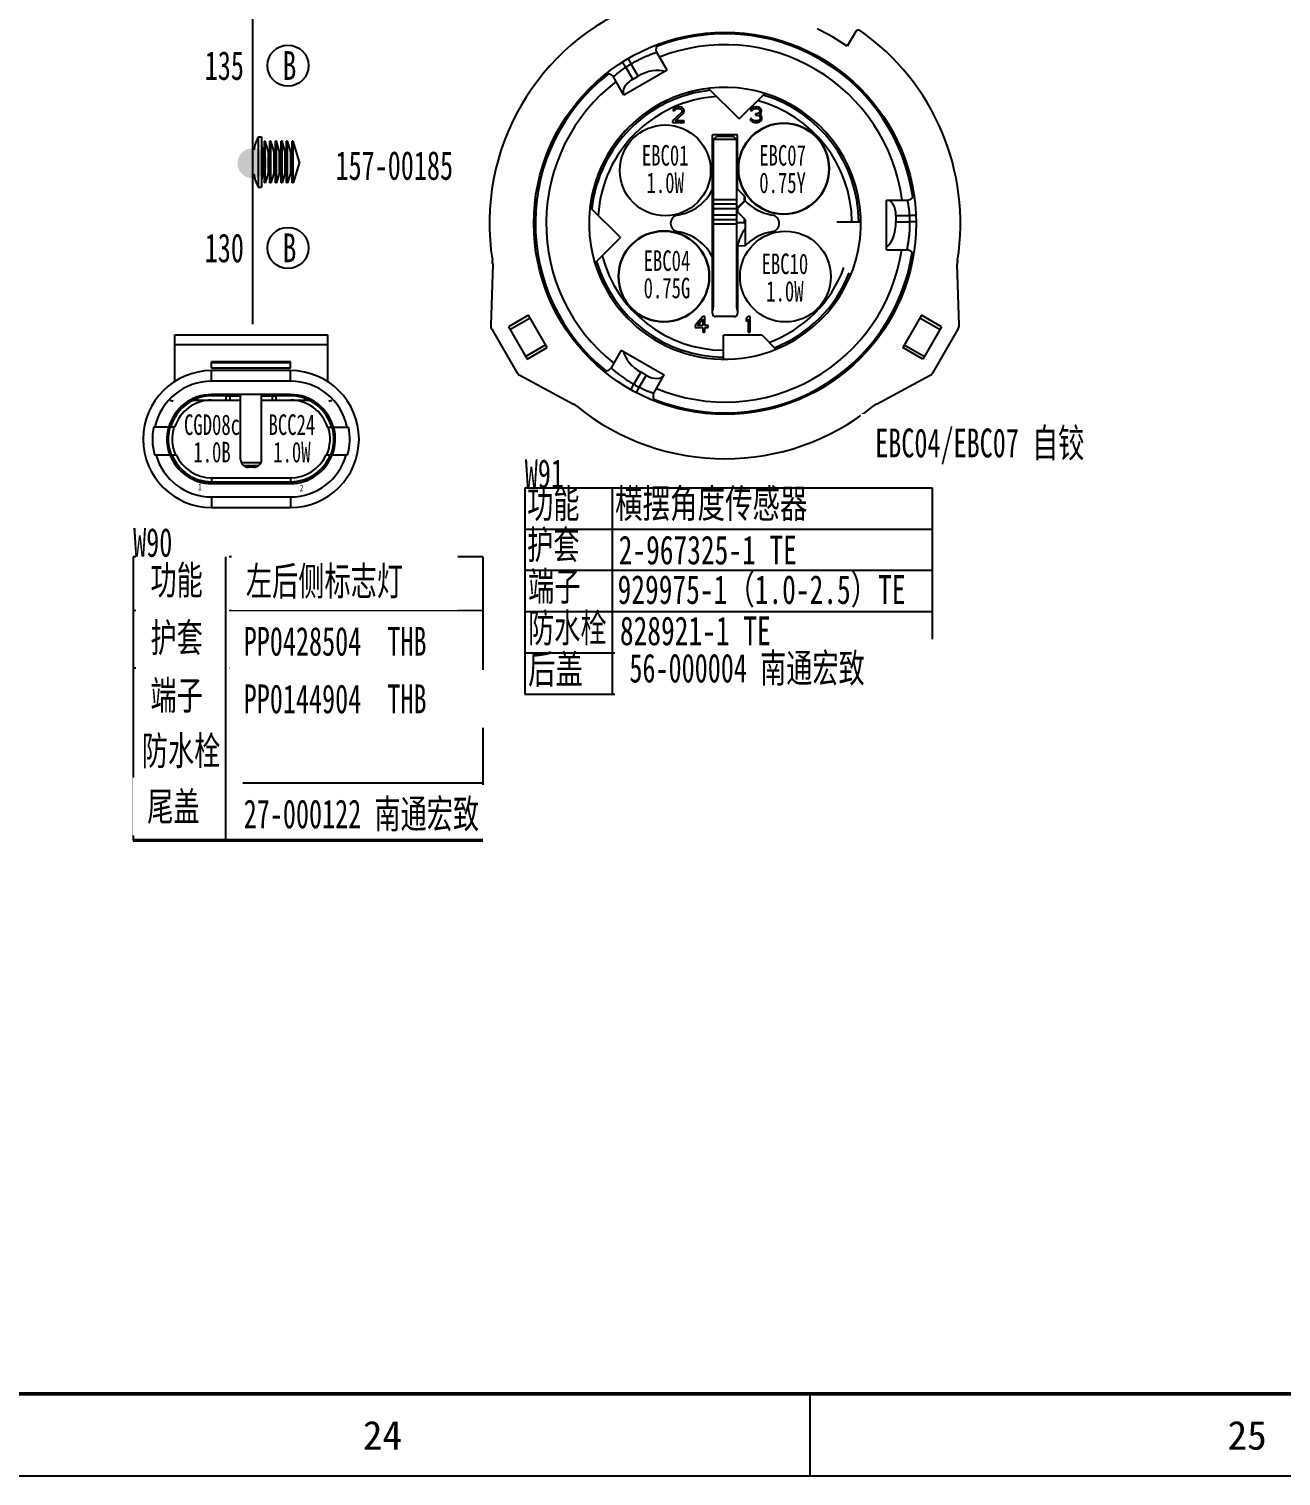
# Model space of a CAD drawing. Header units: millimetres. Extents: x 3853 to 7217, y 3585 to 4426.
# Drawn here: x 6281 to 6433.2, y 3584.9 to 3760.9 of the extents above; entities that cross this region are included whole.
import ezdxf

# ---------------------------------------------------------------- set-up
doc = ezdxf.new("R2010")
doc.units = ezdxf.units.MM
doc.layers.get('0').update_dxf_attribs({"lineweight": 25})
for name, color, linetype, lineweight in [('1轮廓实线层', 7, 'Continuous', 50), ('_0', 7, 'Continuous', 25), ('图框层', 7, 'Continuous', 25)]:
    doc.layers.add(name, color=color, linetype=linetype, lineweight=lineweight)
doc.styles.get("Standard").update_dxf_attribs({"font": ''})
doc.styles.add('标准', font='', dxfattribs={"width": 0.667})
doc.styles.get('Standard').set_extended_font_data('SimSun')
doc.styles.get('标准').set_extended_font_data('SimSun')

# ---------------------------------------------------------------- blocks, each defined once
blk = doc.blocks.new('ZwmFrameMain_A0X4^_^分区图框^_^landscape')
at = {"color": 3}
blk.add_line((2498, 0), (2498, -10), dxfattribs=at)
at = {"lineweight": 50}
blk.add_line((3329, 0), (0, 0), dxfattribs=at)
at = {"layer": '图框层', "color": 1}
blk.add_line((3339, -10), (-25, -10), dxfattribs=at)
at = {"color": 3, "char_height": 3.5, "attachment_point": 1}
for s, insert in [('24', (2443.65, -3.29)), ('25', (2548.78, -3.29))]:
    blk.add_mtext_dynamic_manual_height_columns(s, width=5.7094, gutter_width=1, heights=[0], dxfattribs=dict(at, insert=insert))

msp = doc.modelspace()

# ---------------------------------------------------------------- hatches: boundary and pattern name
at = {"layer": '_0', "linetype": 'ByBlock', "lineweight": -3}
h = msp.add_hatch(color=0, dxfattribs=at)
h.dxf.hatch_style = 1
edge = h.paths.add_edge_path()
edge.add_arc((6308.16, 3744.57), 1.84, 90, 450)

# ---------------------------------------------------------------- linework, layer by layer
at = {"layer": '_0', "color": 0, "linetype": 'ByBlock', "lineweight": -3}
for p, q in [((6308.16, 3725), (6308.16, 3809.56)), ((6381.48, 3760.57), (6380.45, 3758.79)), ((6353.8, 3757.28), (6354.18, 3756.63)), ((6358.54, 3755.88), (6357.3, 3758.03)), ((6353.13, 3756.87), (6353.53, 3756.24)), ((6358.54, 3755.88), (6353.3, 3752.86)), ((6354.37, 3754.78), (6353.53, 3756.24)), ((6355.03, 3755.16), (6354.18, 3756.63)), ((6353.3, 3752.86), (6352.03, 3755.06)), ((6354.37, 3754.78), (6355.03, 3755.16)), ((6367.32, 3749.95), (6363.6, 3753.67)), ((6367.32, 3749.95), (6370.43, 3753.06)), ((6360.31, 3750.74), (6359.21, 3749.74)), ((6359.28, 3751.15), (6359.25, 3750.99)), ((6359.25, 3750.99), (6359.44, 3750.99)), ((6359.44, 3751.31), (6359.28, 3751.15)), ((6359.6, 3751.39), (6359.44, 3751.31)), ((6359.44, 3750.99), (6359.52, 3751.11)), ((6359.52, 3751.11), (6359.64, 3751.19)), ((6359.52, 3749.74), (6360.51, 3750.62)), ((6359.88, 3751.43), (6359.6, 3751.39)), ((6359.64, 3751.19), (6359.84, 3751.23)), ((6359.84, 3751.23), (6359.99, 3751.23)), ((6360.03, 3751.43), (6359.88, 3751.43)), ((6359.99, 3751.23), (6360.19, 3751.19)), ((6360.27, 3751.39), (6360.03, 3751.43)), ((6360.19, 3751.19), (6360.31, 3751.11)), ((6360.43, 3751.31), (6360.27, 3751.39)), ((6360.31, 3751.11), (6360.39, 3750.99)), ((6360.39, 3750.9), (6360.31, 3750.74)), ((6360.39, 3750.99), (6360.39, 3750.9)), ((6360.58, 3751.15), (6360.43, 3751.31)), ((6360.51, 3750.62), (6360.58, 3750.74)), ((6360.62, 3750.99), (6360.58, 3751.15)), ((6360.58, 3750.74), (6360.62, 3750.9)), ((6360.62, 3750.9), (6360.62, 3750.99)), ((6368.65, 3749.98), (6368.69, 3749.86)), ((6368.85, 3749.98), (6368.65, 3749.98)), ((6368.73, 3751.15), (6368.69, 3750.99)), ((6368.69, 3750.99), (6368.89, 3750.99)), ((6368.89, 3751.31), (6368.73, 3751.15)), ((6368.89, 3749.9), (6368.85, 3749.98)), ((6369.05, 3751.39), (6368.89, 3751.31)), ((6368.89, 3750.99), (6368.97, 3751.11)), ((6368.97, 3751.11), (6369.09, 3751.19)), ((6369.32, 3751.43), (6369.05, 3751.39)), ((6369.09, 3751.19), (6369.28, 3751.23)), ((6369.28, 3751.23), (6369.44, 3751.23)), ((6369.28, 3750.58), (6369.28, 3750.42)), ((6369.44, 3750.58), (6369.28, 3750.58)), ((6369.28, 3750.42), (6369.44, 3750.42)), ((6369.4, 3751.43), (6369.32, 3751.43)), ((6369.68, 3751.39), (6369.4, 3751.43)), ((6369.44, 3751.23), (6369.64, 3751.19)), ((6369.68, 3750.66), (6369.44, 3750.58)), ((6369.44, 3750.42), (6369.68, 3750.38)), ((6369.64, 3751.19), (6369.76, 3751.11)), ((6369.83, 3751.31), (6369.68, 3751.39)), ((6369.76, 3750.74), (6369.68, 3750.66)), ((6369.68, 3750.38), (6369.8, 3750.3)), ((6369.76, 3751.11), (6369.83, 3750.99)), ((6369.83, 3750.9), (6369.76, 3750.74)), ((6369.76, 3750.5), (6369.91, 3750.62)), ((6369.95, 3750.42), (6369.76, 3750.5)), ((6369.8, 3750.3), (6369.87, 3750.14)), ((6369.99, 3751.15), (6369.83, 3751.31)), ((6369.83, 3750.99), (6369.83, 3750.9)), ((6369.87, 3749.98), (6369.83, 3749.9)), ((6369.87, 3750.14), (6369.87, 3749.98)), ((6369.91, 3750.62), (6369.99, 3750.74)), ((6370.03, 3750.3), (6369.95, 3750.42)), ((6370.03, 3750.99), (6369.99, 3751.15)), ((6369.99, 3750.74), (6370.03, 3750.9)), ((6370.03, 3750.9), (6370.03, 3750.99)), ((6370.07, 3750.14), (6370.03, 3750.3)), ((6370.03, 3749.86), (6370.07, 3749.98)), ((6370.07, 3749.98), (6370.07, 3750.14)), ((6359.21, 3749.74), (6359.21, 3749.54)), ((6359.21, 3749.54), (6360.62, 3749.54)), ((6360.62, 3749.74), (6359.52, 3749.74)), ((6360.62, 3749.54), (6360.62, 3749.74)), ((6368.69, 3749.86), (6368.77, 3749.74)), ((6368.77, 3749.74), (6368.89, 3749.66)), ((6368.97, 3749.82), (6368.89, 3749.9)), ((6368.89, 3749.66), (6369.05, 3749.58)), ((6369.05, 3749.78), (6368.97, 3749.82)), ((6369.24, 3749.74), (6369.05, 3749.78)), ((6369.05, 3749.58), (6369.2, 3749.54)), ((6369.2, 3749.54), (6369.52, 3749.54)), ((6369.48, 3749.74), (6369.24, 3749.74)), ((6369.68, 3749.78), (6369.48, 3749.74)), ((6369.52, 3749.54), (6369.68, 3749.58)), ((6369.76, 3749.82), (6369.68, 3749.78)), ((6369.68, 3749.58), (6369.83, 3749.66)), ((6369.83, 3749.9), (6369.76, 3749.82)), ((6369.83, 3749.66), (6369.95, 3749.74)), ((6369.95, 3749.74), (6370.03, 3749.86)), ((6308.82, 3747.8), (6308.82, 3741.65)), ((6308.82, 3747.8), (6309.22, 3747.8)), ((6309.22, 3747.8), (6309.22, 3741.65)), ((6309.48, 3745.97), (6309.22, 3746.81)), ((6309.59, 3742.19), (6309.59, 3747.26)), ((6309.69, 3747.26), (6309.59, 3747.26)), ((6309.69, 3743.51), (6309.69, 3747.26)), ((6310.08, 3745.97), (6309.69, 3747.26)), ((6310.25, 3742.19), (6310.25, 3747.26)), ((6310.37, 3747.26), (6310.25, 3747.26)), ((6310.37, 3743.51), (6310.37, 3747.26)), ((6310.76, 3745.97), (6310.37, 3747.26)), ((6310.93, 3742.19), (6310.93, 3747.26)), ((6311.05, 3747.26), (6310.93, 3747.26)), ((6311.05, 3743.51), (6311.05, 3747.26)), ((6311.44, 3745.97), (6311.05, 3747.26)), ((6311.61, 3742.19), (6311.61, 3747.26)), ((6311.73, 3747.26), (6311.61, 3747.26)), ((6311.73, 3743.51), (6311.73, 3747.26)), ((6312.12, 3745.97), (6311.73, 3747.26)), ((6312.29, 3742.19), (6312.29, 3747.26)), ((6312.41, 3747.26), (6312.29, 3747.26)), ((6312.41, 3743.51), (6312.41, 3747.26)), ((6312.8, 3745.97), (6312.41, 3747.26)), ((6312.97, 3742.19), (6312.97, 3747.26)), ((6313.09, 3747.26), (6312.97, 3747.26)), ((6313.85, 3744.72), (6313.09, 3747.26)), ((6313.09, 3743.51), (6313.09, 3747.26)), ((6364.07, 3726.3), (6364.07, 3748.03)), ((6367.09, 3748.03), (6364.07, 3748.03)), ((6364.17, 3747.46), (6364.54, 3747.84)), ((6364.17, 3727.02), (6364.17, 3747.46)), ((6367, 3747.46), (6364.17, 3747.46)), ((6366.62, 3747.84), (6364.54, 3747.84)), ((6367, 3747.46), (6366.62, 3747.84)), ((6367, 3747.46), (6367, 3727.02)), ((6367.09, 3741.41), (6367.09, 3748.03)), ((6309.48, 3743.48), (6309.48, 3745.97)), ((6309.59, 3745.97), (6309.48, 3745.97)), ((6310.08, 3743.48), (6310.08, 3745.97)), ((6310.25, 3745.97), (6310.08, 3745.97)), ((6310.76, 3743.48), (6310.76, 3745.97)), ((6310.93, 3745.97), (6310.76, 3745.97)), ((6311.44, 3743.48), (6311.44, 3745.97)), ((6311.61, 3745.97), (6311.44, 3745.97)), ((6312.12, 3743.48), (6312.12, 3745.97)), ((6312.29, 3745.97), (6312.12, 3745.97)), ((6312.8, 3743.48), (6312.8, 3745.97)), ((6312.97, 3745.97), (6312.8, 3745.97)), ((6313.85, 3744.72), (6313.09, 3742.19)), ((6309.48, 3743.48), (6309.22, 3742.64)), ((6309.59, 3743.48), (6309.48, 3743.48)), ((6309.69, 3742.19), (6309.69, 3743.51)), ((6310.08, 3743.48), (6309.69, 3742.19)), ((6310.25, 3743.48), (6310.08, 3743.48)), ((6310.37, 3742.19), (6310.37, 3743.51)), ((6310.76, 3743.48), (6310.37, 3742.19)), ((6310.93, 3743.48), (6310.76, 3743.48)), ((6311.05, 3742.19), (6311.05, 3743.51)), ((6311.44, 3743.48), (6311.05, 3742.19)), ((6311.61, 3743.48), (6311.44, 3743.48)), ((6311.73, 3742.19), (6311.73, 3743.51)), ((6312.12, 3743.48), (6311.73, 3742.19)), ((6312.29, 3743.48), (6312.12, 3743.48)), ((6312.41, 3742.19), (6312.41, 3743.51)), ((6312.8, 3743.48), (6312.41, 3742.19)), ((6312.97, 3743.48), (6312.8, 3743.48)), ((6313.09, 3742.19), (6313.09, 3743.51)), ((6308.82, 3741.65), (6309.22, 3741.65)), ((6309.69, 3742.19), (6309.59, 3742.19)), ((6310.37, 3742.19), (6310.25, 3742.19)), ((6311.05, 3742.19), (6310.93, 3742.19)), ((6311.73, 3742.19), (6311.61, 3742.19)), ((6312.41, 3742.19), (6312.29, 3742.19)), ((6313.09, 3742.19), (6312.97, 3742.19)), ((6368.04, 3740.47), (6367.02, 3741.49)), ((6364.17, 3740.18), (6367, 3740.18)), ((6364.17, 3739.62), (6367, 3739.62)), ((6367, 3739.05), (6367.95, 3740)), ((6368.05, 3740.01), (6367.09, 3739.05)), ((6367.95, 3740), (6367.95, 3740.56)), ((6368.04, 3740), (6368.04, 3740.47)), ((6385.23, 3740.09), (6387.78, 3740.09)), ((6385.23, 3734.04), (6385.23, 3740.09)), ((6349.17, 3739.24), (6352.89, 3735.52)), ((6364.17, 3739.05), (6367, 3739.05)), ((6364.17, 3738.29), (6367, 3738.29)), ((6364.17, 3737.73), (6367, 3737.73)), ((6368.04, 3737.73), (6367, 3738.77)), ((6367.09, 3739.05), (6367.09, 3738.67)), ((6367.95, 3737.35), (6367.95, 3737.82)), ((6368.04, 3737.73), (6368.04, 3734.52)), ((6386.37, 3738.2), (6388.05, 3738.2)), ((6386.37, 3738.2), (6386.37, 3737.44)), ((6388.8, 3738.23), (6388.05, 3738.2)), ((6367, 3737.16), (6364.17, 3737.16)), ((6367, 3737.35), (6367.95, 3737.35)), ((6379.19, 3737.44), (6382.12, 3737.44)), ((6386.37, 3737.44), (6388.07, 3737.44)), ((6388.82, 3737.45), (6388.07, 3737.44)), ((6349.78, 3732.41), (6352.89, 3735.52)), ((6367.09, 3734.57), (6368.04, 3734.52)), ((6367.09, 3734.57), (6367.09, 3726.3)), ((6385.23, 3734.04), (6387.72, 3734.04)), ((6337.34, 3732.3), (6337.11, 3724.88)), ((6394.06, 3724.88), (6393.83, 3732.3)), ((6341.7, 3726.09), (6339.25, 3724.67)), ((6339.44, 3724.34), (6341.89, 3725.76)), ((6343.97, 3722.16), (6341.7, 3726.09)), ((6362.91, 3725.92), (6361.96, 3724.83)), ((6362.24, 3724.83), (6362.91, 3725.6)), ((6363.14, 3725.92), (6362.91, 3725.92)), ((6362.91, 3725.6), (6362.91, 3724.83)), ((6363.14, 3724.83), (6363.14, 3725.92)), ((6366.72, 3725.92), (6364.45, 3725.92)), ((6368.42, 3725.92), (6368.18, 3725.64)), ((6368.18, 3725.64), (6368.18, 3725.32)), ((6368.18, 3725.32), (6368.42, 3725.6)), ((6368.65, 3725.92), (6368.42, 3725.92)), ((6368.42, 3725.6), (6368.42, 3724.03)), ((6368.65, 3724.03), (6368.65, 3725.92)), ((6389.46, 3726.09), (6387.2, 3722.16)), ((6389.27, 3725.76), (6391.73, 3724.34)), ((6391.92, 3724.67), (6389.46, 3726.09)), ((6298.69, 3717.92), (6298.69, 3723.71)), ((6298.69, 3723.71), (6317.25, 3723.71)), ((6317.25, 3723.71), (6317.25, 3717.91)), ((6337.23, 3724.38), (6340.26, 3719.14)), ((6339.25, 3724.67), (6341.52, 3720.74)), ((6361.96, 3724.83), (6361.96, 3724.59)), ((6361.96, 3724.59), (6362.91, 3724.59)), ((6362.91, 3724.83), (6362.24, 3724.83)), ((6362.91, 3724.59), (6362.91, 3724.03)), ((6362.91, 3724.03), (6363.14, 3724.03)), ((6363.54, 3724.83), (6363.14, 3724.83)), ((6363.14, 3724.59), (6363.54, 3724.59)), ((6363.14, 3724.03), (6363.14, 3724.59)), ((6363.54, 3724.59), (6363.54, 3724.83)), ((6370.1, 3723.65), (6365.39, 3723.65)), ((6365.39, 3720.72), (6365.39, 3723.65)), ((6368.42, 3724.03), (6368.65, 3724.03)), ((6370.1, 3723.65), (6371.81, 3721.94)), ((6391.92, 3724.67), (6389.65, 3720.74)), ((6390.91, 3719.14), (6393.93, 3724.38)), ((6298.69, 3722.54), (6317.25, 3722.54)), ((6341.33, 3721.07), (6343.78, 3722.49)), ((6341.52, 3720.74), (6343.97, 3722.16)), ((6352.98, 3721.84), (6351.73, 3719.69)), ((6352.98, 3721.84), (6358.21, 3718.82)), ((6389.65, 3720.74), (6387.2, 3722.16)), ((6387.38, 3722.49), (6389.84, 3721.07)), ((6303.17, 3719.67), (6303.17, 3720.43)), ((6312.77, 3720.43), (6303.17, 3720.43)), ((6312.77, 3720.31), (6303.17, 3720.31)), ((6312.77, 3719.67), (6312.77, 3720.43)), ((6312.77, 3719.67), (6303.17, 3719.67)), ((6303.17, 3718.07), (6303.17, 3719.35)), ((6312.77, 3719.35), (6303.17, 3719.35)), ((6312.77, 3718.07), (6312.77, 3719.35)), ((6340.63, 3718.78), (6347.17, 3715.27)), ((6355.35, 3719.16), (6354.5, 3717.69)), ((6356.01, 3718.78), (6355.17, 3717.33)), ((6356.01, 3718.78), (6355.35, 3719.16)), ((6356.94, 3716.61), (6358.21, 3718.82)), ((6383.99, 3715.27), (6390.54, 3718.78)), ((6312.77, 3718.07), (6303.17, 3718.07)), ((6354.13, 3717.03), (6354.5, 3717.69)), ((6354.82, 3716.66), (6355.17, 3717.33)), ((6300.99, 3715.76), (6306.69, 3715.76)), ((6301.41, 3715.98), (6301.41, 3715.76)), ((6303.17, 3716.44), (6303.17, 3716.29)), ((6312.77, 3716.44), (6303.17, 3716.44)), ((6304.93, 3716.29), (6303.17, 3716.29)), ((6304.93, 3715.76), (6304.93, 3716.29)), ((6305.41, 3716.23), (6304.93, 3716.23)), ((6305.41, 3715.76), (6305.41, 3716.24)), ((6306.69, 3716.24), (6305.41, 3716.24)), ((6306.37, 3716.24), (6306.37, 3716.44)), ((6306.69, 3708.56), (6306.69, 3716.44)), ((6309.25, 3708.56), (6309.25, 3716.44)), ((6310.53, 3716.24), (6309.25, 3716.24)), ((6309.25, 3715.76), (6314.96, 3715.76)), ((6309.57, 3716.24), (6309.57, 3716.44)), ((6310.53, 3716.24), (6310.53, 3715.76)), ((6311.01, 3716.23), (6310.53, 3716.23)), ((6312.77, 3716.29), (6311.01, 3716.29)), ((6311.01, 3715.76), (6311.01, 3716.29)), ((6312.77, 3716.44), (6312.77, 3716.29)), ((6314.53, 3715.76), (6314.53, 3715.98)), ((6298.68, 3712.48), (6296.12, 3712.48)), ((6298.34, 3712.96), (6298.12, 3712.96)), ((6317.27, 3712.48), (6319.83, 3712.48)), ((6317.83, 3712.96), (6317.6, 3712.96)), ((6296.23, 3709.12), (6298.86, 3709.12)), ((6298.38, 3709.04), (6298.14, 3709.04)), ((6298.51, 3708.72), (6298.52, 3708.72)), ((6309.16, 3708.14), (6306.79, 3708.14)), ((6307.04, 3707.82), (6308.9, 3707.82)), ((6317.09, 3709.12), (6319.71, 3709.12)), ((6317.44, 3708.72), (6317.43, 3708.72)), ((6317.57, 3709.04), (6317.81, 3709.04)), ((6303.17, 3706.32), (6312.77, 3706.32)), ((6303.17, 3706.32), (6303.17, 3705.84)), ((6308.29, 3707.6), (6307.65, 3707.6)), ((6312.77, 3706.32), (6312.77, 3705.84)), ((6303.17, 3705.84), (6312.77, 3705.84)), ((6303.17, 3705.83), (6312.77, 3705.83)), ((6303.17, 3705.62), (6303.17, 3705.83)), ((6303.17, 3705.62), (6312.77, 3705.62)), ((6312.77, 3705.62), (6312.77, 3705.83)), ((6341.24, 3705.08), (6390.79, 3705.08)), ((6341.24, 3705.08), (6341.24, 3680)), ((6351.87, 3705.08), (6351.87, 3680)), ((6390.79, 3705.08), (6390.79, 3680)), ((6303.17, 3703.99), (6312.77, 3703.99)), ((6303.17, 3703.99), (6303.17, 3702.71)), ((6303.17, 3702.71), (6312.77, 3702.71)), ((6312.77, 3703.99), (6312.77, 3702.71)), ((6341.24, 3700.08), (6390.79, 3700.08)), ((6336.14, 3696.71), (6293.63, 3696.71)), ((6341.24, 3695.08), (6390.79, 3695.08)), ((6341.24, 3690.08), (6390.79, 3690.08)), ((6341.24, 3685.04), (6390.79, 3685.04)), ((6293.61, 3683.21), (6336.14, 3683.21)), ((6341.24, 3680), (6390.79, 3680)), ((6293.62, 3676.21), (6336.14, 3676.21)), ((6293.63, 3676.21), (6336.14, 3676.21)), ((6293.63, 3669.21), (6336.14, 3669.22))]:
    msp.add_line(p, q, dxfattribs=at)
at = {"layer": '_0', "color": 0}
msp.add_line((6293.63, 3690.21), (6336.14, 3690.2), dxfattribs=at)
at = {"layer": '_0', "color": 0, "linetype": 'ByBlock', "lineweight": -3}
for centre, radius in [((6312.45, 3756.44), 2.5), ((6365.58, 3737.26), 23.24), ((6358.32, 3743.7), 5.52), ((6312.45, 3734.27), 2.5), ((6372.94, 3730.79), 5.52)]:
    msp.add_circle(centre, radius, dxfattribs=at)
at = {"layer": '_0', "color": 0, "linetype": 'ByBlock', "lineweight": 30}
for centre in [(6372.73, 3743.91), (6358.16, 3730.8)]:
    msp.add_circle(centre, 5.52, dxfattribs=at)
at = {"layer": '_0', "color": 0, "linetype": 'ByBlock', "lineweight": -3}
for centre, radius, start, end in [((6365.58, 3737.26), 28.63, 110.9746, 189.0254), ((6365.58, 3737.26), 26.17, 55.3799, 64.6201), ((6381.81, 3760.38), 0.378, 54.9515, 150), ((6365.58, 3737.26), 28.63, 350.9746, 54.9515), ((6357.95, 3758.41), 0.756, 111.1121, 210), ((6365.58, 3737.26), 23.05, 7.9254, 111.1055), ((6365.58, 3737.26), 21.73, 7.4957, 111.4964), ((6365.58, 3737.26), 23.05, 127.9254, 231.1055), ((6351.38, 3754.68), 0.756, 30, 122.959), ((6365.58, 3737.26), 22.49, 120.4815, 122.4081), ((6365.58, 3737.26), 21.73, 127.4957, 231.4964), ((6365.58, 3737.26), 16.53, 72.9416, 197.0584), ((6365.58, 3737.26), 16.53, 96.8922, 173.1078), ((6365.58, 3737.26), 16.28, 96.1901, 173.8099), ((6365.58, 3737.26), 15.44, 93.6436, 176.3564), ((6365.58, 3737.26), 15.44, 0.7011, 75.1108), ((6365.58, 3737.26), 16.28, 0.665, 73.4152), ((6365.58, 3737.26), 16.53, 292.1344, 72.9416), ((6315.37, 3744.72), 7.23, 154.8493, 168.463), ((6358.97, 3746.7), 5.2, 349.0575, 0), ((6372.2, 3746.7), 5.2, 180, 190.9425), ((6315.37, 3744.72), 7.23, 191.537, 205.1507), ((6358.97, 3743.87), 5.2, 349.0575, 0), ((6372.2, 3743.87), 5.2, 180, 190.9425), ((6358.97, 3743.87), 5.67, 278.7974, 334.1581), ((6366.75, 3741.22), 0.378, 45, 48.2492), ((6372.2, 3743.87), 5.67, 222.8334, 261.2026), ((6387.78, 3740.85), 0.756, 270, 2.959), ((6359.99, 3737.26), 1.02, 98.7974, 261.2026), ((6371.17, 3737.26), 1.02, 278.6125, 81.2026), ((6365.58, 3737.26), 22.49, 0.4815, 2.4081), ((6358.97, 3730.64), 5.67, 25.8419, 81.2026), ((6372.2, 3733.48), 5.2, 143.1301, 167.9175), ((6372.18, 3730.64), 5.67, 98.6125, 136.85), ((6358.97, 3733.48), 5.2, 349.0575, 10.9425), ((6372.2, 3733.48), 5.2, 169.0575, 190.9425), ((6334.88, 3732.38), 2.46, 358.2122, 9.0254), ((6365.58, 3737.26), 16.53, 197.0584, 292.1259), ((6365.58, 3737.26), 16.28, 196.5848, 269.335), ((6365.58, 3737.26), 15.44, 194.8892, 269.2989), ((6365.58, 3737.26), 23.05, 247.9254, 351.1055), ((6365.58, 3737.26), 21.73, 247.4957, 351.4964), ((6387.72, 3733.29), 0.756, 351.1121, 90), ((6396.28, 3732.38), 2.46, 170.9746, 181.7878), ((6358.97, 3730.64), 5.2, 349.0575, 0), ((6372.2, 3730.64), 5.2, 180, 190.9425), ((6365.58, 3737.26), 15.44, 290.4163, 339.5837), ((6365.58, 3737.26), 16.28, 291.7581, 338.2419), ((6363.22, 3727.02), 0.945, 334.2402, 0), ((6364.45, 3726.3), 0.378, 180, 270), ((6366.72, 3726.3), 0.378, 270, 0), ((6367.95, 3727.02), 0.945, 180, 205.7598), ((6338.05, 3724.85), 0.945, 178.2122, 210), ((6393.11, 3724.85), 0.945, 330, 1.7878), ((6303.17, 3711.03), 8.32, 90, 270), ((6312.77, 3711.03), 8.32, 270, 90), ((6341.08, 3719.62), 0.945, 210, 241.7878), ((6351.08, 3720.07), 0.756, 231.1121, 330), ((6390.09, 3719.62), 0.945, 298.2122, 330), ((6303.17, 3711.03), 7.04, 90, 168.064), ((6312.77, 3711.03), 7.04, 11.936, 90), ((6365.58, 3737.26), 22.49, 240.4815, 242.4081), ((6357.59, 3716.24), 0.756, 150, 242.959), ((6303.17, 3711.03), 5.41, 90, 164.389), ((6303.17, 3711.04), 5.2, 114.8116, 163.9234), ((6303.17, 3711.04), 4.72, 90, 162.2367), ((6303.17, 3711.03), 5.2, 109.7832, 114.3881), ((6303.17, 3711.03), 5.26, 90, 109.5462), ((6312.77, 3711.03), 5.41, 15.611, 90), ((6312.77, 3711.03), 5.26, 70.4538, 90), ((6312.77, 3711.04), 4.72, 17.7633, 90), ((6312.77, 3711.03), 5.2, 65.6119, 70.2168), ((6312.77, 3711.04), 5.2, 16.0766, 65.1884), ((6346.01, 3713.11), 2.46, 50.9746, 61.7878), ((6365.58, 3737.26), 28.63, 230.9746, 309.0254), ((6385.16, 3713.11), 2.46, 118.2122, 129.0254), ((6303.17, 3711.04), 7.2, 168.463, 195.466), ((6303.17, 3711.04), 5.44, 164.6505, 200.6673), ((6303.17, 3711.04), 5.27, 164.1531, 201.3516), ((6303.17, 3711.04), 4.8, 162.5485, 203.5697), ((6312.77, 3711.04), 4.8, 336.4303, 17.4515), ((6312.77, 3711.04), 5.27, 338.6484, 15.8469), ((6312.77, 3711.04), 5.44, 339.3327, 15.3495), ((6312.77, 3711.04), 7.2, 344.534, 11.537), ((6303.17, 3711.03), 7.04, 195.6913, 270), ((6303.17, 3711.03), 5.41, 200.604, 270), ((6303.17, 3711.04), 5.2, 201.6682, 270), ((6303.17, 3711.03), 5.2, 206.3004, 270), ((6303.17, 3711.04), 4.72, 204.0027, 270), ((6307.65, 3708.56), 0.96, 180, 270), ((6308.29, 3708.56), 0.96, 270, 0), ((6312.77, 3711.03), 7.04, 270, 344.3087), ((6312.77, 3711.03), 5.41, 270, 339.396), ((6312.77, 3711.04), 5.2, 270, 338.3318), ((6312.77, 3711.04), 4.72, 270, 335.9973), ((6312.77, 3711.03), 5.2, 270, 333.6996)]:
    msp.add_arc(centre, radius, start, end, dxfattribs=at)
for centre, major_axis, ratio, start_param, end_param in [((6356.01, 3753.46), (2.95, 1.7), 0.57735, 0.436367, 1.570796), ((6354.92, 3753.84), (1.64, 0.94), 0.57735, 1.570796, 3.141593), ((6385.28, 3738.2), (0, 1.89), 0.57735, 4.712389, 6.283185), ((6384.4, 3737.44), (0, 3.4), 0.57735, 3.57796, 4.712389), ((6356.34, 3720.86), (2.95, -1.7), 0.57735, 3.57796, 4.712389), ((6356.55, 3719.73), (1.64, -0.94), 0.57735, 4.712389, 6.283185), ((6303.17, 3719.38), (-9.15, 0), 0.473014, 0.988408, 1.03597), ((6312.77, 3719.38), (-9.15, 0), 0.473014, 2.105623, 2.153184)]:
    msp.add_ellipse(centre, major_axis=major_axis, ratio=ratio, start_param=start_param, end_param=end_param, dxfattribs=at)
for points, knots in [([(6357.3, 3758.03), (6357.3, 3758.03), (6357.3, 3758.03), (6357.3, 3758.03), (6357.3, 3758.03), (6357.29, 3758.03), (6357.29, 3758.03), (6357.29, 3758.03), (6357.28, 3758.02), (6357.27, 3758.02), (6357.26, 3758.02), (6357.25, 3758.01), (6357.23, 3758.01), (6357.22, 3758), (6357.19, 3757.99), (6357.15, 3757.98), (6357.1, 3757.97), (6357.04, 3757.95), (6356.98, 3757.92), (6356.91, 3757.9), (6356.83, 3757.87), (6356.71, 3757.83), (6356.55, 3757.77), (6356.34, 3757.69), (6356.11, 3757.6), (6355.86, 3757.49), (6355.6, 3757.38), (6355.32, 3757.25), (6355.04, 3757.11), (6354.66, 3756.91), (6354.37, 3756.75), (6354.18, 3756.63)], [0, 0, 0, 0, 0.000077, 0.000308, 0.000692, 0.001231, 0.001922, 0.002768, 0.004918, 0.00768, 0.011052, 0.01503, 0.019611, 0.024792, 0.030569, 0.043891, 0.059538, 0.077461, 0.097609, 0.119925, 0.144347, 0.170808, 0.229567, 0.29561, 0.368294, 0.446935, 0.530806, 0.619134, 0.711099, 0.80584, 1, 1, 1, 1]), ([(6353.53, 3756.24), (6353.43, 3756.17), (6353.23, 3756.04), (6352.99, 3755.86), (6352.81, 3755.72), (6352.68, 3755.62), (6352.56, 3755.53), (6352.46, 3755.44), (6352.36, 3755.36), (6352.28, 3755.28), (6352.21, 3755.23), (6352.17, 3755.19), (6352.14, 3755.16), (6352.12, 3755.14), (6352.09, 3755.12), (6352.07, 3755.1), (6352.06, 3755.09), (6352.05, 3755.08), (6352.05, 3755.08), (6352.04, 3755.07), (6352.04, 3755.07), (6352.03, 3755.07), (6352.03, 3755.06), (6352.03, 3755.06), (6352.03, 3755.06), (6352.03, 3755.06), (6352.03, 3755.06)], [0, 0, 0, 0, 0.193833, 0.380292, 0.468562, 0.552426, 0.631106, 0.703864, 0.770002, 0.828865, 0.879846, 0.902206, 0.922394, 0.940353, 0.956029, 0.969377, 0.980355, 0.984944, 0.988929, 0.992306, 0.995073, 0.997227, 0.998767, 0.999306, 0.999692, 1, 1, 1, 1]), ([(6388.05, 3738.2), (6388.04, 3738.32), (6388.02, 3738.57), (6387.99, 3738.86), (6387.96, 3739.09), (6387.94, 3739.25), (6387.92, 3739.39), (6387.89, 3739.53), (6387.87, 3739.66), (6387.85, 3739.77), (6387.83, 3739.85), (6387.82, 3739.91), (6387.81, 3739.94), (6387.81, 3739.98), (6387.8, 3740.01), (6387.79, 3740.03), (6387.79, 3740.05), (6387.79, 3740.06), (6387.79, 3740.07), (6387.78, 3740.08), (6387.78, 3740.08), (6387.78, 3740.08), (6387.78, 3740.09), (6387.78, 3740.09), (6387.78, 3740.09), (6387.78, 3740.09), (6387.78, 3740.09)], [0, 0, 0, 0, 0.193832, 0.380291, 0.468562, 0.552426, 0.631105, 0.703863, 0.770002, 0.828865, 0.879846, 0.902206, 0.922394, 0.940353, 0.956029, 0.969377, 0.980355, 0.984944, 0.988929, 0.992306, 0.995073, 0.997227, 0.998767, 0.999306, 0.999692, 1, 1, 1, 1]), ([(6387.72, 3734.04), (6387.72, 3734.04), (6387.72, 3734.04), (6387.72, 3734.04), (6387.72, 3734.05), (6387.72, 3734.05), (6387.72, 3734.05), (6387.72, 3734.05), (6387.72, 3734.06), (6387.72, 3734.07), (6387.72, 3734.08), (6387.73, 3734.09), (6387.73, 3734.11), (6387.73, 3734.13), (6387.74, 3734.15), (6387.75, 3734.19), (6387.76, 3734.25), (6387.77, 3734.31), (6387.78, 3734.37), (6387.8, 3734.45), (6387.81, 3734.53), (6387.84, 3734.65), (6387.87, 3734.82), (6387.9, 3735.05), (6387.94, 3735.29), (6387.97, 3735.56), (6388, 3735.84), (6388.03, 3736.14), (6388.05, 3736.46), (6388.07, 3736.89), (6388.07, 3737.22), (6388.07, 3737.44)], [0, 0, 0, 0, 0.000077, 0.000308, 0.000692, 0.001231, 0.001922, 0.002768, 0.004918, 0.00768, 0.011052, 0.01503, 0.019611, 0.024792, 0.030569, 0.043891, 0.059538, 0.077461, 0.097609, 0.119925, 0.144347, 0.170808, 0.229567, 0.29561, 0.368294, 0.446935, 0.530806, 0.619134, 0.711099, 0.80584, 1, 1, 1, 1]), ([(6351.73, 3719.69), (6351.73, 3719.69), (6351.74, 3719.69), (6351.74, 3719.69), (6351.74, 3719.69), (6351.74, 3719.69), (6351.74, 3719.69), (6351.74, 3719.69), (6351.75, 3719.68), (6351.75, 3719.68), (6351.76, 3719.67), (6351.77, 3719.66), (6351.79, 3719.65), (6351.8, 3719.64), (6351.82, 3719.62), (6351.85, 3719.59), (6351.89, 3719.56), (6351.93, 3719.52), (6351.99, 3719.47), (6352.04, 3719.42), (6352.11, 3719.37), (6352.2, 3719.28), (6352.34, 3719.17), (6352.51, 3719.03), (6352.71, 3718.88), (6352.92, 3718.72), (6353.15, 3718.55), (6353.4, 3718.37), (6353.66, 3718.2), (6354.03, 3717.97), (6354.31, 3717.8), (6354.5, 3717.69)], [0, 0, 0, 0, 0.000077, 0.000308, 0.000692, 0.001231, 0.001922, 0.002768, 0.004918, 0.00768, 0.011052, 0.01503, 0.019611, 0.024792, 0.030569, 0.043891, 0.059538, 0.077461, 0.09761, 0.119925, 0.144347, 0.170808, 0.229567, 0.29561, 0.368294, 0.446935, 0.530806, 0.619134, 0.711099, 0.80584, 1, 1, 1, 1]), ([(6355.17, 3717.33), (6355.28, 3717.27), (6355.5, 3717.17), (6355.77, 3717.05), (6355.98, 3716.96), (6356.13, 3716.9), (6356.27, 3716.84), (6356.4, 3716.8), (6356.52, 3716.75), (6356.62, 3716.72), (6356.7, 3716.69), (6356.76, 3716.67), (6356.8, 3716.66), (6356.83, 3716.65), (6356.86, 3716.64), (6356.88, 3716.63), (6356.9, 3716.63), (6356.91, 3716.62), (6356.92, 3716.62), (6356.92, 3716.62), (6356.93, 3716.62), (6356.93, 3716.62), (6356.94, 3716.62), (6356.94, 3716.62), (6356.94, 3716.62), (6356.94, 3716.61), (6356.94, 3716.61)], [0, 0, 0, 0, 0.193832, 0.380291, 0.468562, 0.552426, 0.631105, 0.703863, 0.770002, 0.828865, 0.879846, 0.902206, 0.922394, 0.940353, 0.956029, 0.969377, 0.980355, 0.984944, 0.988929, 0.992306, 0.995073, 0.997227, 0.998767, 0.999306, 0.999692, 1, 1, 1, 1])]:
    msp.add_open_spline(points, degree=3, knots=knots, dxfattribs=at)

# ---------------------------------------------------------------- texts
at = {"layer": '_0', "color": 0, "linetype": 'ByBlock', "lineweight": -3, "attachment_point": 1, "style": '标准'}
for s, insert, char_height, width in [('135', (6302.33, 3758.2), 3.5, 15.1586), ('{\\fSimSun|b0|i0|c134|p2;157-00185}', (6318.23, 3746.05), 3.5, 10.611), ('130', (6302.33, 3736.02), 3.5, 15.1586), ('W91', (6341.24, 3708.58), 3.5, 15.1586), ('1', (6301.51, 3705.61), 0.8, 0.022), ('2', (6313.89, 3705.48), 0.8, 0.022)]:
    msp.add_mtext(s, dxfattribs=dict(at, insert=insert, char_height=char_height, width=width))
at = {"layer": '_0', "color": 0, "linetype": 'ByBlock', "lineweight": -3, "char_height": 3.5, "attachment_point": 1, "style": '标准'}
for insert in [(6311.81, 3758.2), (6311.81, 3736.03)]:
    msp.add_mtext('{\\W0.7;B}', dxfattribs=dict(at, insert=insert))
at = {"layer": '_0', "color": 0, "char_height": 2.5, "width": 6.0174, "attachment_point": 1, "style": '标准'}
for s, insert in [('\\pxsm0.8,qc,t0.3872;{\\fFangSong_GB2312|b0|i0|c134|p2;EBC01\\P1.0W}', (6355.31, 3746.78)), ('\\pxsm0.8,qc,t0.3872;{\\fFangSong_GB2312|b0|i0|c134|p2;EBC07\\P0.75Y}', (6369.58, 3746.78)), ('\\pxsm0.8,qc,t0.3872;{\\fFangSong_GB2312|b0|i0|c134|p2;EBC04\\P0.75G}', (6355.52, 3733.98)), ('\\pxsm0.8,qc,t0.3872;{\\fFangSong_GB2312|b0|i0|c134|p2;EBC10\\P1.0W}', (6369.86, 3733.59)), ('\\pxsm0.8,qc,t0.3872;{\\fFangSong_GB2312|b0|i0|c134|p2;CGD08c\\P1.0B}', (6300.21, 3714.03)), ('\\pxsm0.8,qc,t0.3872;{\\fFangSong_GB2312|b0|i0|c134|p2;BCC24\\P1.0W}', (6309.92, 3714.03))]:
    msp.add_mtext(s, dxfattribs=dict(at, insert=insert))
at = {"layer": '_0', "color": 0, "linetype": 'ByBlock', "lineweight": -3, "char_height": 3.5, "attachment_point": 1, "style": '标准'}
for s, width, insert in [('{\\fFangSong_GB2312|b0|i0|c134|p2;功能}', 10.343, (6341.53, 3704.93)), ('{\\fFangSong_GB2312|b0|i0|c134|p2;\\W0.7;横摆角度传感器}', 26.1725, (6352.22, 3704.95)), ('{\\fFangSong_GB2312|b0|i0|c134|p2;护套}', 10.343, (6341.53, 3699.93)), ('{\\fFangSong_GB2312|b0|i0|c134|p2;\\W0.7;2-967325-1 TE}', 36.5568, (6352.66, 3699.29)), ('{\\fFangSong_GB2312|b0|i0|c134|p2;端子}', 10.343, (6341.64, 3694.88)), ('{\\fFangSong_GB2312|b0|i0|c134|p2;\\W0.7;929975-1（1.0-2.5）TE}', 36.4534, (6352.53, 3694.48)), ('{\\fFangSong_GB2312|b0|i0|c134|p2;防水栓}', 10.343, (6341.64, 3689.82)), ('{\\fFangSong_GB2312|b0|i0|c134|p2;\\W0.7;828921-1 TE}', 36.4534, (6352.81, 3689.46)), ('{\\fFangSong_GB2312|b0|i0|c134|p2;\\W0.7;后盖}', 10.343, (6341.64, 3684.78))]:
    msp.add_mtext_dynamic_manual_height_columns(s, width=width, gutter_width=1, heights=[0], dxfattribs=dict(at, insert=insert))
at = {"layer": '_0', "color": 0, "char_height": 3.5, "width": 35.8921, "attachment_point": 1, "style": '标准', "bg_fill": 2}
for s, insert in [('{\\fFangSong_GB2312|b0|i0|c134|p2;1-967325-1  TE}', (6246.08, 3681.42)), ('{\\fFangSong_GB2312|b0|i0|c134|p2;56-000004  南通宏致}', (6246.08, 3653.93))]:
    msp.add_mtext(s, dxfattribs=dict(at, insert=insert))

# ---------------------------------------------------------------- next in the draw order: texts
at = {"layer": '_0', "color": 1, "insert": (6383.85, 3712.31), "char_height": 3.5, "width": 25.971, "attachment_point": 1, "style": '标准', "bg_fill": 2}
msp.add_mtext('{\\fFangSong_GB2312|b0|i0|c134|p2;EBC04/EBC07 自铰}', dxfattribs=at)
at = {"layer": '_0', "color": 0, "char_height": 3.5, "attachment_point": 1, "style": '标准', "bg_fill": 2}
for s, insert, width in [('{\\fFangSong_GB2312|b0|i0|c134|p2;左后侧标志灯}', (6307.34, 3695.51), 24.0033), ('{\\fFangSong_GB2312|b0|i0|c134|p2;56-000004 南通宏致}', (6353.96, 3684.93), 35.8921), ('{\\fFangSong_GB2312|b0|i0|c134|p2;929975-1(1.0-2.5) TE}', (6246.08, 3674.42), 35.8921)]:
    msp.add_mtext(s, dxfattribs=dict(at, insert=insert, width=width))

# ---------------------------------------------------------------- next in the draw order: texts
for s, insert, width in [('{\\fFangSong_GB2312|b0|i0|c134|p2;PP0428504  THB}', (6307.07, 3688.19), 29.0707), ('{\\fFangSong_GB2312|b0|i0|c134|p2;828920-1  TE}', (6246.09, 3667.42), 35.8921)]:
    msp.add_mtext(s, dxfattribs=dict(at, insert=insert, width=width))

# ---------------------------------------------------------------- next in the draw order: linework, layer by layer
at = {"layer": '_0', "lineweight": -3}
msp.add_line((6336.14, 3696.71), (6336.14, 3662.24), dxfattribs=at)

# ---------------------------------------------------------------- next in the draw order: texts
at = {"layer": '_0', "color": 0, "char_height": 3.5, "attachment_point": 1, "style": '标准', "bg_fill": 2}
for s, insert, width in [('{\\fFangSong_GB2312|b0|i0|c134|p2;功能}', (6295.73, 3695.63), 7.8037), ('{\\fFangSong_GB2312|b0|i0|c134|p2;828922-1  TE}', (6246.09, 3660.43), 35.8921)]:
    msp.add_mtext(s, dxfattribs=dict(at, insert=insert, width=width))

# ---------------------------------------------------------------- next in the draw order: texts
at = {"layer": '_0', "color": 0, "linetype": 'ByBlock', "lineweight": -3, "insert": (6293.63, 3700.21), "char_height": 3.5, "width": 15.1586, "attachment_point": 1, "style": '标准'}
msp.add_mtext('W90', dxfattribs=at)
at = {"layer": '_0', "color": 0, "insert": (6295.73, 3688.63), "char_height": 3.5, "width": 7.8037, "attachment_point": 1, "style": '标准', "bg_fill": 2}
msp.add_mtext('{\\fFangSong_GB2312|b0|i0|c134|p2;护套}', dxfattribs=at)

# ---------------------------------------------------------------- next in the draw order: linework, layer by layer
at = {"layer": '_0', "color": 0, "lineweight": -3}
msp.add_line((6293.63, 3696.71), (6293.63, 3690.21), dxfattribs=at)

# ---------------------------------------------------------------- next in the draw order: texts
at = {"layer": '_0', "color": 0, "insert": (6295.73, 3681.63), "char_height": 3.5, "width": 7.8037, "attachment_point": 1, "style": '标准', "bg_fill": 2}
msp.add_mtext('{\\fFangSong_GB2312|b0|i0|c134|p2;端子}', dxfattribs=at)

# ---------------------------------------------------------------- next in the draw order: linework, layer by layer
at = {"layer": '_0', "color": 0, "lineweight": -3}
msp.add_line((6293.63, 3690.21), (6293.63, 3683.21), dxfattribs=at)

# ---------------------------------------------------------------- next in the draw order: texts
at = {"layer": '_0', "color": 0, "insert": (6294.68, 3674.89), "char_height": 3.5, "width": 9.8578, "attachment_point": 1, "style": '标准', "bg_fill": 2}
msp.add_mtext('{\\fFangSong_GB2312|b0|i0|c134|p2;防水栓}', dxfattribs=at)

# ---------------------------------------------------------------- next in the draw order: linework, layer by layer
at = {"layer": '_0', "color": 0, "lineweight": -3}
for p, q in [((6293.63, 3683.21), (6293.63, 3676.21)), ((6293.63, 3676.21), (6293.63, 3669.21)), ((6293.63, 3669.21), (6293.63, 3662.22))]:
    msp.add_line(p, q, dxfattribs=at)

# ---------------------------------------------------------------- next in the draw order: texts
at = {"layer": '_0', "color": 0, "insert": (6307.07, 3681.19), "char_height": 3.5, "width": 29.0687, "attachment_point": 1, "style": '标准', "bg_fill": 2}
msp.add_mtext('{\\fFangSong_GB2312|b0|i0|c134|p2;PP0144904  THB}', dxfattribs=at)

# ---------------------------------------------------------------- next in the draw order: texts
at = {"layer": '_0', "color": 0, "insert": (6295.34, 3668.1), "char_height": 3.5, "width": 9.8578, "attachment_point": 1, "style": '标准', "bg_fill": 2}
msp.add_mtext('{\\fFangSong_GB2312|b0|i0|c134|p2;尾盖}', dxfattribs=at)

# ---------------------------------------------------------------- next in the draw order: linework, layer by layer
at = {"layer": '_0', "lineweight": -3}
msp.add_line((6304.9, 3662.23), (6304.9, 3696.71), dxfattribs=at)

# ---------------------------------------------------------------- next in the draw order: texts
at = {"layer": '_0', "color": 0, "insert": (6307.07, 3667.2), "char_height": 3.5, "width": 29.0687, "attachment_point": 1, "style": '标准', "bg_fill": 2}
msp.add_mtext('{\\fFangSong_GB2312|b0|i0|c134|p2;27-000122 南通宏致}', dxfattribs=at)

# ---------------------------------------------------------------- next in the draw order: linework, layer by layer
at = {"layer": '1轮廓实线层'}
msp.add_line((6293.63, 3662.22), (6336.14, 3662.24), dxfattribs=at)

# ---------------------------------------------------------------- next in the draw order: block references
at = {"layer": '图框层'}
msp.add_blockref('ZwmFrameMain_A0X4^_^分区图框^_^landscape', (3877.91, 3594.93), dxfattribs=at)

doc.saveas('drawing.dxf')
